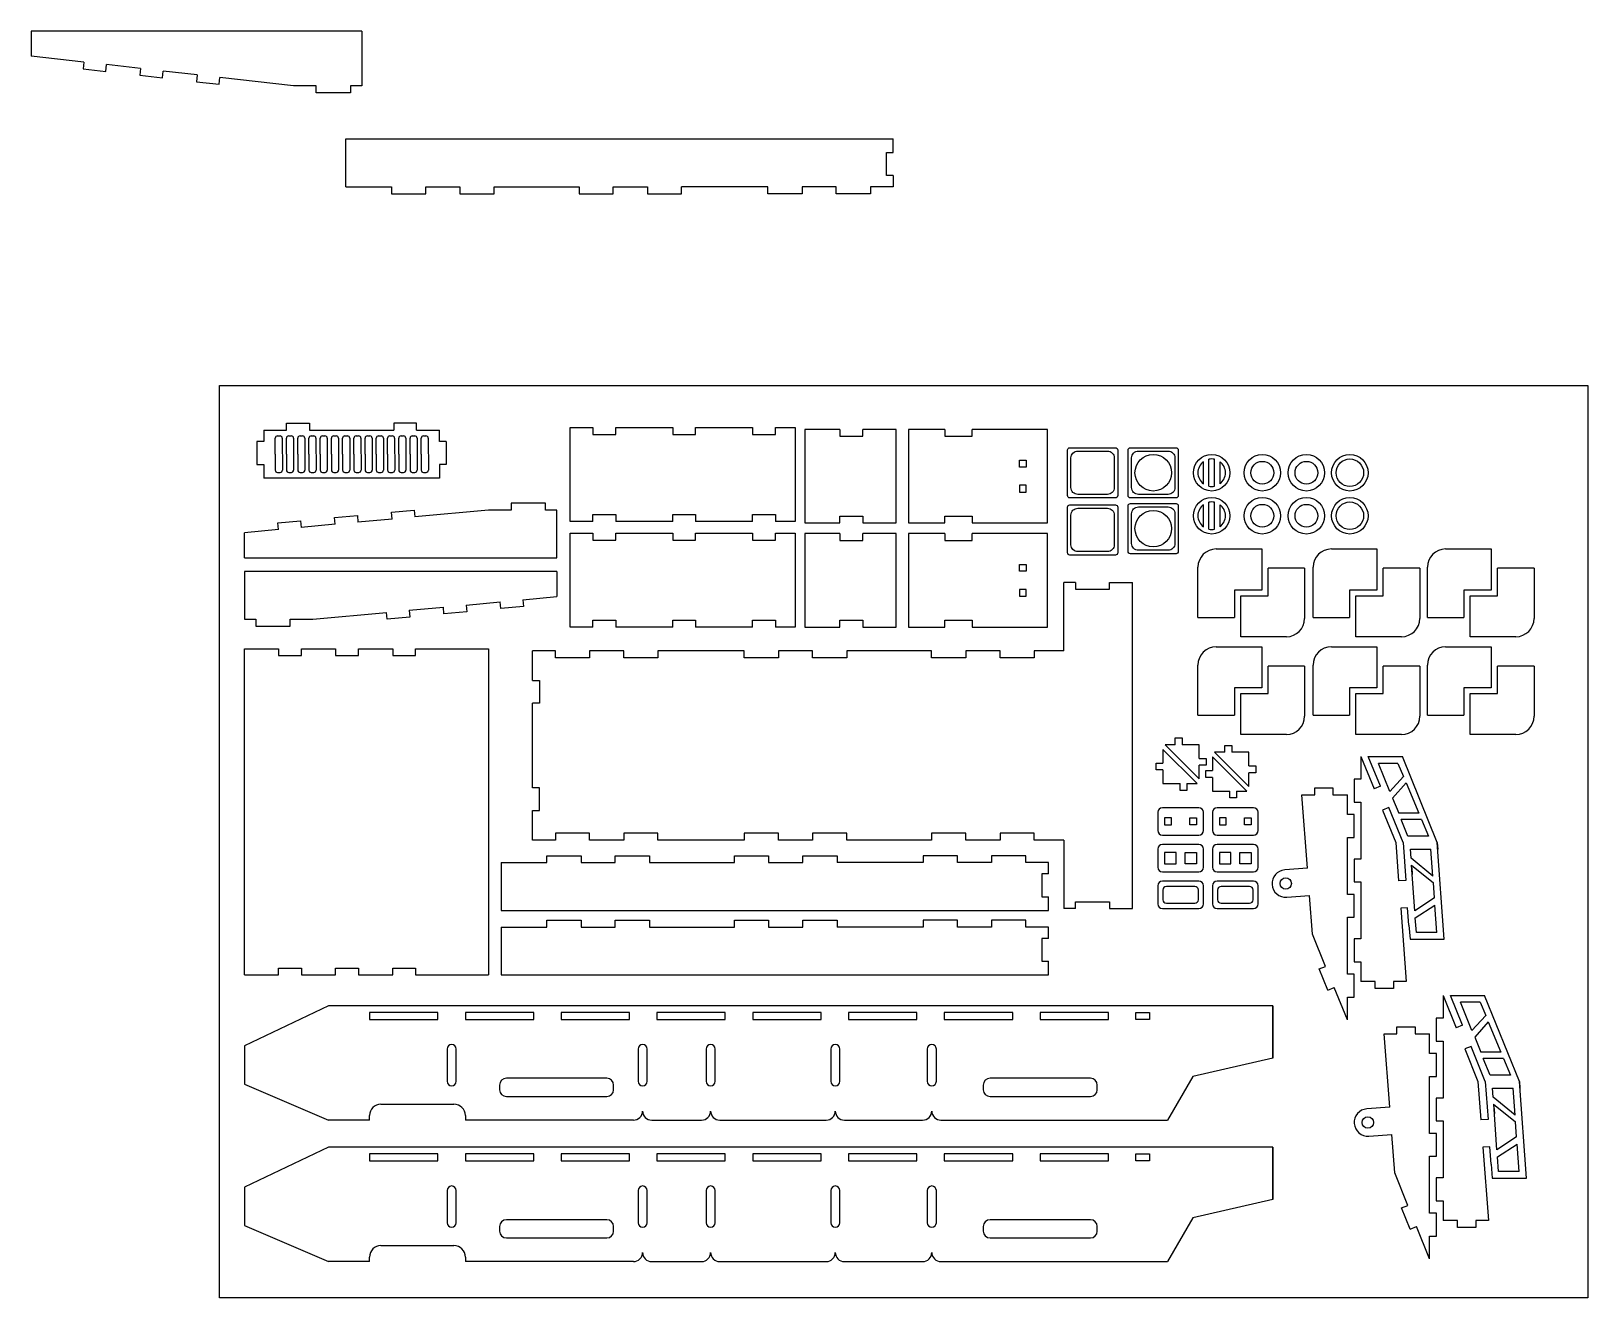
# Model space of a CAD drawing. Header units: millimetres. Extents: x 1035 to 4493, y 392 to 1491.
# Drawn here: x 2396 to 3079, y 936 to 1491 of the extents above; entities that cross this region are included whole.
import ezdxf

# ---------------------------------------------------------------- set-up
doc = ezdxf.new("R2010")
doc.units = ezdxf.units.MM

# ---------------------------------------------------------------- blocks, each defined once
blk = doc.blocks.new('*U6')
for p, q in [((-8, -0.57), (-8, 0.52)), ((-7, 1.52), (7, 1.57)), ((8, -0.57), (8, 0.57)), ((0, -1.57), (-7, -1.57)), ((0, -1.57), (7, -1.57))]:
    blk.add_line(p, q)
for centre, start, end in [((-7, 0.52), 90.21548, 180), ((7, 0.57), 0, 90.21548), ((-7, -0.57), 180, 270), ((7, -0.57), 270, 0)]:
    blk.add_arc(centre, 1, start, end)
blk = doc.blocks.new('*U7')
at = {"color": 0, "linetype": 'ByBlock', "lineweight": -2}
for p in [(0, 64), (0, 59.08), (0, 54.15), (0, 49.23), (0, 44.31), (0, 39.38), (0, 34.46), (0, 29.54), (0, 24.62), (0, 19.69), (0, 14.77), (0, 9.85), (0, 4.92), (0, 0)]:
    blk.add_blockref('*U6', p, dxfattribs=at)

msp = doc.modelspace()

# ---------------------------------------------------------------- linework, layer by layer
at = {"color": 2}
for p, q in [((2541.08, 1490.91), (2396.08, 1490.91)), ((2396.08, 1490.91), (2396.08, 1479.98)), ((2541.08, 1490.91), (2541.08, 1466.91)), ((2419.21, 1477.37), (2396.08, 1479.98)), ((2419.21, 1477.37), (2418.87, 1474.39)), ((2418.87, 1474.39), (2428.8, 1473.26)), ((2428.8, 1473.26), (2429.14, 1476.24)), ((2444.05, 1474.54), (2429.14, 1476.24)), ((2444.05, 1474.54), (2443.71, 1471.56)), ((2443.71, 1471.56), (2453.64, 1470.43)), ((2453.64, 1470.43), (2453.98, 1473.41)), ((2468.89, 1471.72), (2453.98, 1473.41)), ((2468.89, 1471.72), (2468.55, 1468.73)), ((2468.55, 1468.73), (2478.48, 1467.6)), ((2478.48, 1467.6), (2478.82, 1470.58)), ((2511.08, 1466.91), (2478.82, 1470.58)), ((2521.08, 1466.91), (2511.08, 1466.91)), ((2521.08, 1463.91), (2521.08, 1466.91)), ((2536.08, 1463.91), (2521.08, 1463.91)), ((2541.08, 1466.91), (2536.08, 1466.91)), ((2536.08, 1466.91), (2536.08, 1463.91)), ((2534.08, 1422.63), (2534.08, 1443.63)), ((2534.08, 1443.63), (2774.08, 1443.63)), ((2774.08, 1437.63), (2774.08, 1443.63)), ((2771.08, 1427.63), (2771.08, 1437.63)), ((2771.08, 1437.63), (2774.08, 1437.63)), ((2774.08, 1427.63), (2771.08, 1427.63)), ((2774.08, 1427.63), (2774.08, 1422.63)), ((2534.08, 1422.63), (2554.08, 1422.63)), ((2554.08, 1422.63), (2554.08, 1419.63)), ((2569.08, 1419.63), (2569.08, 1422.63)), ((2569.08, 1422.63), (2584.08, 1422.63)), ((2584.08, 1422.63), (2584.08, 1419.63)), ((2599.08, 1422.63), (2636.3, 1422.63)), ((2599.08, 1419.63), (2599.08, 1422.63)), ((2636.3, 1422.63), (2636.3, 1419.63)), ((2651.3, 1419.63), (2651.3, 1422.63)), ((2651.3, 1422.63), (2666.3, 1422.63)), ((2666.3, 1422.63), (2666.3, 1419.63)), ((2681.3, 1419.63), (2681.3, 1422.63)), ((2719.08, 1422.63), (2681.3, 1422.63)), ((2719.08, 1419.63), (2719.08, 1422.63)), ((2749.08, 1422.63), (2734.08, 1422.63)), ((2734.08, 1422.63), (2734.08, 1419.63)), ((2749.08, 1419.63), (2749.08, 1422.63)), ((2774.08, 1422.63), (2764.08, 1422.63)), ((2764.08, 1422.63), (2764.08, 1419.63)), ((2554.08, 1419.63), (2569.08, 1419.63)), ((2584.08, 1419.63), (2599.08, 1419.63)), ((2636.3, 1419.63), (2651.3, 1419.63)), ((2666.3, 1419.63), (2681.3, 1419.63)), ((2734.08, 1419.63), (2719.08, 1419.63)), ((2764.08, 1419.63), (2749.08, 1419.63))]:
    msp.add_line(p, q, dxfattribs=at)
for p, q in [((2508.11, 1315.96), (2508.11, 1318.96)), ((2508.11, 1318.96), (2518.11, 1318.96)), ((2518.11, 1318.96), (2518.11, 1315.96)), ((2565.11, 1318.96), (2555.11, 1318.96)), ((2555.11, 1318.96), (2555.11, 1315.96)), ((2565.11, 1315.96), (2565.11, 1318.96)), ((2498.11, 1310.96), (2495.11, 1310.96)), ((2495.11, 1310.96), (2495.11, 1300.96)), ((2498.11, 1315.96), (2508.11, 1315.96)), ((2498.11, 1315.96), (2498.11, 1310.96)), ((2518.11, 1315.96), (2555.11, 1315.96)), ((2565.11, 1315.96), (2575.11, 1315.96)), ((2575.11, 1310.96), (2575.11, 1315.96)), ((2578.11, 1310.96), (2575.11, 1310.96)), ((2578.11, 1310.96), (2578.11, 1300.96)), ((2642.39, 1317.09), (2642.39, 1314.09)), ((2642.39, 1314.09), (2652.39, 1314.09)), ((2652.39, 1314.09), (2652.39, 1317.09)), ((2677.39, 1317.09), (2677.39, 1314.09)), ((2677.39, 1314.09), (2687.39, 1314.09)), ((2687.39, 1314.09), (2687.39, 1317.09)), ((2712.39, 1317.09), (2712.39, 1314.09)), ((2712.39, 1314.09), (2722.39, 1314.09)), ((2722.39, 1314.09), (2722.39, 1317.09)), ((2735.36, 1316.3), (2735.36, 1275.3)), ((2750.68, 1316.3), (2735.36, 1316.3)), ((2750.68, 1316.3), (2750.68, 1313.3)), ((2750.68, 1313.3), (2760.68, 1313.3)), ((2775.36, 1316.3), (2760.68, 1316.3)), ((2760.68, 1313.3), (2760.68, 1316.3)), ((2775.36, 1275.3), (2775.36, 1316.3)), ((2780.71, 1316.3), (2780.71, 1275.3)), ((2796.71, 1316.3), (2780.71, 1316.3)), ((2796.71, 1316.3), (2796.71, 1313.3)), ((2796.71, 1313.3), (2808.71, 1313.3)), ((2841.71, 1316.3), (2808.71, 1316.3)), ((2808.71, 1313.3), (2808.71, 1316.3)), ((2841.71, 1275.3), (2841.71, 1316.3)), ((2495.11, 1300.96), (2498.11, 1300.96)), ((2498.11, 1300.96), (2498.11, 1294.96)), ((2578.11, 1300.96), (2575.11, 1300.96)), ((2575.11, 1300.96), (2575.11, 1294.96)), ((2829.38, 1299.8), (2829.38, 1302.8)), ((2829.38, 1302.8), (2832.38, 1302.8)), ((2832.38, 1299.8), (2829.38, 1299.8)), ((2832.38, 1302.8), (2832.38, 1299.8)), ((2575.11, 1294.96), (2498.11, 1294.96)), ((2832.38, 1291.8), (2829.38, 1291.8)), ((2829.38, 1291.8), (2829.38, 1288.8)), ((2832.38, 1288.8), (2832.38, 1291.8)), ((2621.6, 1283.95), (2606.6, 1283.95)), ((2606.6, 1283.95), (2606.6, 1280.95)), ((2621.6, 1280.95), (2621.6, 1283.95)), ((2829.38, 1288.8), (2832.38, 1288.8)), ((2529.15, 1277.66), (2539.11, 1278.59)), ((2529.43, 1274.68), (2529.15, 1277.66)), ((2539.11, 1278.59), (2539.38, 1275.61)), ((2554.32, 1277), (2539.38, 1275.61)), ((2554.04, 1279.99), (2564, 1280.92)), ((2554.32, 1277), (2554.04, 1279.99)), ((2564, 1280.92), (2564.28, 1277.93)), ((2596.6, 1280.95), (2564.28, 1277.93)), ((2606.6, 1280.95), (2596.6, 1280.95)), ((2626.6, 1280.95), (2621.6, 1280.95)), ((2626.6, 1259.95), (2626.6, 1280.95)), ((2642.39, 1275.93), (2642.39, 1278.93)), ((2642.39, 1278.93), (2652.39, 1278.93)), ((2652.39, 1278.93), (2652.39, 1275.93)), ((2677.39, 1275.93), (2677.39, 1278.93)), ((2677.39, 1278.93), (2687.39, 1278.93)), ((2687.39, 1278.93), (2687.39, 1275.93)), ((2712.39, 1275.93), (2712.39, 1278.93)), ((2712.39, 1278.93), (2722.39, 1278.93)), ((2722.39, 1278.93), (2722.39, 1275.93)), ((2750.68, 1275.3), (2750.68, 1278.3)), ((2750.68, 1278.3), (2760.68, 1278.3)), ((2760.68, 1278.3), (2760.68, 1275.3)), ((2796.71, 1275.3), (2796.71, 1278.3)), ((2796.71, 1278.3), (2808.71, 1278.3)), ((2808.71, 1278.3), (2808.71, 1275.3)), ((2504.54, 1272.35), (2489.6, 1270.95)), ((2489.6, 1259.95), (2489.6, 1270.95)), ((2504.26, 1275.34), (2514.21, 1276.27)), ((2504.54, 1272.35), (2504.26, 1275.34)), ((2514.21, 1276.27), (2514.49, 1273.28)), ((2529.43, 1274.68), (2514.49, 1273.28)), ((2642.39, 1270.78), (2642.39, 1267.78)), ((2652.39, 1267.78), (2652.39, 1270.78)), ((2677.39, 1270.78), (2677.39, 1267.78)), ((2687.39, 1267.78), (2687.39, 1270.78)), ((2712.39, 1270.78), (2712.39, 1267.78)), ((2722.39, 1267.78), (2722.39, 1270.78)), ((2735.36, 1275.3), (2750.68, 1275.3)), ((2735.36, 1270.62), (2735.36, 1229.62)), ((2750.68, 1270.62), (2735.36, 1270.62)), ((2750.68, 1270.62), (2750.68, 1267.62)), ((2760.68, 1275.3), (2775.36, 1275.3)), ((2775.36, 1270.62), (2760.68, 1270.62)), ((2760.68, 1267.62), (2760.68, 1270.62)), ((2775.36, 1229.62), (2775.36, 1270.62)), ((2780.71, 1275.3), (2796.71, 1275.3)), ((2780.71, 1270.62), (2780.71, 1229.62)), ((2796.71, 1270.62), (2780.71, 1270.62)), ((2796.71, 1270.62), (2796.71, 1267.62)), ((2808.71, 1275.3), (2841.71, 1275.3)), ((2841.71, 1270.62), (2808.71, 1270.62)), ((2808.71, 1267.62), (2808.71, 1270.62)), ((2841.71, 1229.62), (2841.71, 1270.62)), ((2642.39, 1267.78), (2652.39, 1267.78)), ((2677.39, 1267.78), (2687.39, 1267.78)), ((2712.39, 1267.78), (2722.39, 1267.78)), ((2750.68, 1267.62), (2760.68, 1267.62)), ((2796.71, 1267.62), (2808.71, 1267.62)), ((2915.69, 1263.87), (2935.69, 1263.87)), ((2935.69, 1263.87), (2935.69, 1245.87)), ((2966.18, 1263.87), (2986.18, 1263.87)), ((2986.18, 1263.87), (2986.18, 1245.87)), ((3016.28, 1263.87), (3036.28, 1263.87)), ((3036.28, 1263.87), (3036.28, 1245.87)), ((2489.6, 1259.95), (2626.6, 1259.95)), ((2829.38, 1254.12), (2829.38, 1257.12)), ((2829.38, 1257.12), (2832.38, 1257.12)), ((2832.38, 1257.12), (2832.38, 1254.12)), ((2489.6, 1254.03), (2489.6, 1233.03)), ((2626.6, 1254.03), (2489.6, 1254.03)), ((2626.6, 1254.03), (2626.6, 1243.03)), ((2832.38, 1254.12), (2829.38, 1254.12)), ((2848.93, 1219.21), (2848.93, 1249.21)), ((2853.93, 1249.21), (2848.93, 1249.21)), ((2853.93, 1249.21), (2853.93, 1246.21)), ((2868.93, 1249.21), (2878.93, 1249.21)), ((2868.93, 1246.21), (2868.93, 1249.21)), ((2878.93, 1106.21), (2878.93, 1249.21)), ((2907.69, 1233.87), (2907.69, 1255.87)), ((2954.46, 1255.4), (2938.46, 1255.4)), ((2938.46, 1243.4), (2938.46, 1255.4)), ((2954.46, 1255.4), (2954.46, 1233.4)), ((2958.18, 1233.87), (2958.18, 1255.87)), ((3004.95, 1255.4), (2988.95, 1255.4)), ((2988.95, 1243.4), (2988.95, 1255.4)), ((3004.95, 1255.4), (3004.95, 1233.4)), ((3008.28, 1233.87), (3008.28, 1255.87)), ((3055.05, 1255.4), (3039.05, 1255.4)), ((3039.05, 1243.4), (3039.05, 1255.4)), ((3055.05, 1255.4), (3055.05, 1233.4)), ((2611.67, 1241.63), (2626.6, 1243.03)), ((2832.38, 1246.12), (2829.38, 1246.12)), ((2829.38, 1246.12), (2829.38, 1243.12)), ((2829.38, 1243.12), (2832.38, 1243.12)), ((2832.38, 1243.12), (2832.38, 1246.12)), ((2853.93, 1246.21), (2868.93, 1246.21)), ((2935.69, 1245.87), (2923.69, 1245.87)), ((2923.69, 1245.87), (2923.69, 1233.87)), ((2926.46, 1225.4), (2926.46, 1243.4)), ((2926.46, 1243.4), (2938.46, 1243.4)), ((2986.18, 1245.87), (2974.18, 1245.87)), ((2974.18, 1245.87), (2974.18, 1233.87)), ((2976.95, 1225.4), (2976.95, 1243.4)), ((2976.95, 1243.4), (2988.95, 1243.4)), ((3036.28, 1245.87), (3024.28, 1245.87)), ((3024.28, 1245.87), (3024.28, 1233.87)), ((3027.05, 1225.4), (3027.05, 1243.4)), ((3027.05, 1243.4), (3039.05, 1243.4)), ((2519.6, 1233.03), (2551.93, 1236.05)), ((2552.21, 1233.06), (2551.93, 1236.05)), ((2561.88, 1236.98), (2576.82, 1238.37)), ((2561.88, 1236.98), (2562.16, 1233.99)), ((2577.1, 1235.39), (2576.82, 1238.37)), ((2587.05, 1236.32), (2577.1, 1235.39)), ((2586.77, 1239.3), (2601.71, 1240.7)), ((2586.77, 1239.3), (2587.05, 1236.32)), ((2601.99, 1237.71), (2601.71, 1240.7)), ((2611.95, 1238.64), (2601.99, 1237.71)), ((2611.67, 1241.63), (2611.95, 1238.64)), ((2489.6, 1233.03), (2494.6, 1233.03)), ((2494.6, 1233.03), (2494.6, 1230.03)), ((2494.6, 1230.03), (2509.6, 1230.03)), ((2509.6, 1230.03), (2509.6, 1233.03)), ((2509.6, 1233.03), (2519.6, 1233.03)), ((2562.16, 1233.99), (2552.21, 1233.06)), ((2642.39, 1229.62), (2642.39, 1232.62)), ((2642.39, 1232.62), (2652.39, 1232.62)), ((2652.39, 1232.62), (2652.39, 1229.62)), ((2677.39, 1229.62), (2677.39, 1232.62)), ((2677.39, 1232.62), (2687.39, 1232.62)), ((2687.39, 1232.62), (2687.39, 1229.62)), ((2712.39, 1229.62), (2712.39, 1232.62)), ((2712.39, 1232.62), (2722.39, 1232.62)), ((2722.39, 1232.62), (2722.39, 1229.62)), ((2735.36, 1229.62), (2750.68, 1229.62)), ((2750.68, 1229.62), (2750.68, 1232.62)), ((2750.68, 1232.62), (2760.68, 1232.62)), ((2760.68, 1232.62), (2760.68, 1229.62)), ((2760.68, 1229.62), (2775.36, 1229.62)), ((2780.71, 1229.62), (2796.71, 1229.62)), ((2796.71, 1229.62), (2796.71, 1232.62)), ((2796.71, 1232.62), (2808.71, 1232.62)), ((2808.71, 1232.62), (2808.71, 1229.62)), ((2808.71, 1229.62), (2841.71, 1229.62)), ((2907.69, 1233.87), (2923.69, 1233.87)), ((2958.18, 1233.87), (2974.18, 1233.87)), ((3008.28, 1233.87), (3024.28, 1233.87)), ((2946.46, 1225.4), (2926.46, 1225.4)), ((2996.95, 1225.4), (2976.95, 1225.4)), ((3047.05, 1225.4), (3027.05, 1225.4)), ((2489.6, 1077.13), (2489.6, 1220.13)), ((2489.6, 1220.13), (2504.6, 1220.13)), ((2504.6, 1220.13), (2504.6, 1217.13)), ((2504.6, 1217.13), (2514.6, 1217.13)), ((2514.6, 1217.13), (2514.6, 1220.13)), ((2514.6, 1220.13), (2529.6, 1220.13)), ((2529.6, 1220.13), (2529.6, 1217.13)), ((2529.6, 1217.13), (2539.6, 1217.13)), ((2539.6, 1217.13), (2539.6, 1220.13)), ((2539.6, 1220.13), (2554.6, 1220.13)), ((2554.6, 1220.13), (2554.6, 1217.13)), ((2554.6, 1217.13), (2564.6, 1217.13)), ((2564.6, 1217.13), (2564.6, 1220.13)), ((2564.6, 1220.13), (2596.6, 1220.13)), ((2596.6, 1220.13), (2596.6, 1077.13)), ((2625.93, 1219.21), (2615.93, 1219.21)), ((2615.93, 1206.21), (2615.93, 1219.21)), ((2625.93, 1216.21), (2625.93, 1219.21)), ((2640.93, 1216.21), (2625.93, 1216.21)), ((2640.93, 1219.21), (2640.93, 1216.21)), ((2655.93, 1219.21), (2640.93, 1219.21)), ((2655.93, 1216.21), (2655.93, 1219.21)), ((2670.93, 1216.21), (2655.93, 1216.21)), ((2708.71, 1219.21), (2670.93, 1219.21)), ((2670.93, 1219.21), (2670.93, 1216.21)), ((2708.71, 1216.21), (2708.71, 1219.21)), ((2723.71, 1216.21), (2708.71, 1216.21)), ((2723.71, 1219.21), (2723.71, 1216.21)), ((2738.71, 1219.21), (2723.71, 1219.21)), ((2738.71, 1216.21), (2738.71, 1219.21)), ((2753.71, 1216.21), (2738.71, 1216.21)), ((2790.93, 1219.21), (2753.71, 1219.21)), ((2753.71, 1219.21), (2753.71, 1216.21)), ((2790.93, 1216.21), (2790.93, 1219.21)), ((2805.93, 1216.21), (2790.93, 1216.21)), ((2805.93, 1219.21), (2805.93, 1216.21)), ((2820.93, 1219.21), (2805.93, 1219.21)), ((2820.93, 1216.21), (2820.93, 1219.21)), ((2835.93, 1216.21), (2820.93, 1216.21)), ((2848.93, 1219.21), (2835.93, 1219.21)), ((2835.93, 1219.21), (2835.93, 1216.21)), ((2915.69, 1220.99), (2935.69, 1220.99)), ((2935.69, 1220.99), (2935.69, 1202.99)), ((2966.18, 1220.99), (2986.18, 1220.99)), ((2986.18, 1220.99), (2986.18, 1202.99)), ((3016.28, 1220.99), (3036.28, 1220.99)), ((3036.28, 1220.99), (3036.28, 1202.99)), ((2907.69, 1190.99), (2907.69, 1212.99)), ((2954.46, 1212.52), (2938.46, 1212.52)), ((2938.46, 1200.52), (2938.46, 1212.52)), ((2954.46, 1212.52), (2954.46, 1190.52)), ((2958.18, 1190.99), (2958.18, 1212.99)), ((3004.95, 1212.52), (2988.95, 1212.52)), ((2988.95, 1200.52), (2988.95, 1212.52)), ((3004.95, 1212.52), (3004.95, 1190.52)), ((3008.28, 1190.99), (3008.28, 1212.99)), ((3055.05, 1212.52), (3039.05, 1212.52)), ((3039.05, 1200.52), (3039.05, 1212.52)), ((3055.05, 1212.52), (3055.05, 1190.52)), ((2615.93, 1206.21), (2618.93, 1206.21)), ((2618.93, 1206.21), (2618.93, 1196.21)), ((2935.69, 1202.99), (2923.69, 1202.99)), ((2923.69, 1202.99), (2923.69, 1190.99)), ((2986.18, 1202.99), (2974.18, 1202.99)), ((2974.18, 1202.99), (2974.18, 1190.99)), ((3036.28, 1202.99), (3024.28, 1202.99)), ((3024.28, 1202.99), (3024.28, 1190.99)), ((2618.93, 1196.21), (2615.93, 1196.21)), ((2615.93, 1159.21), (2615.93, 1196.21)), ((2926.46, 1182.52), (2926.46, 1200.52)), ((2926.46, 1200.52), (2938.46, 1200.52)), ((2976.95, 1182.52), (2976.95, 1200.52)), ((2976.95, 1200.52), (2988.95, 1200.52)), ((3027.05, 1182.52), (3027.05, 1200.52)), ((3027.05, 1200.52), (3039.05, 1200.52)), ((2907.69, 1190.99), (2923.69, 1190.99)), ((2958.18, 1190.99), (2974.18, 1190.99)), ((3008.28, 1190.99), (3024.28, 1190.99)), ((2897.74, 1178.03), (2897.74, 1181.03)), ((2897.74, 1181.03), (2900.74, 1181.03)), ((2900.74, 1181.03), (2900.74, 1178.03)), ((2946.46, 1182.52), (2926.46, 1182.52)), ((2996.95, 1182.52), (2976.95, 1182.52)), ((3047.05, 1182.52), (3027.05, 1182.52)), ((2892.34, 1175.99), (2892.34, 1169.99)), ((2907.34, 1160.99), (2892.34, 1175.99)), ((2893.24, 1178.03), (2908.24, 1163.03)), ((2897.74, 1178.03), (2893.24, 1178.03)), ((2908.24, 1178.03), (2900.74, 1178.03)), ((2908.24, 1172.03), (2908.24, 1178.03)), ((2919.5, 1174.75), (2915, 1174.75)), ((2915, 1174.75), (2930, 1159.75)), ((2919.5, 1174.75), (2919.5, 1177.75)), ((2919.5, 1177.75), (2922.5, 1177.75)), ((2922.5, 1177.75), (2922.5, 1174.75)), ((2930, 1174.75), (2922.5, 1174.75)), ((2930, 1168.75), (2930, 1174.75)), ((2889.34, 1166.99), (2889.34, 1169.99)), ((2889.34, 1169.99), (2892.34, 1169.99)), ((2908.24, 1172.03), (2911.24, 1172.03)), ((2908.24, 1163.03), (2908.24, 1169.03)), ((2911.24, 1169.03), (2908.24, 1169.03)), ((2911.24, 1172.03), (2911.24, 1169.03)), ((2914.1, 1172.72), (2914.1, 1166.72)), ((2929.1, 1157.72), (2914.1, 1172.72)), ((2930, 1168.75), (2933, 1168.75)), ((2933, 1168.75), (2933, 1165.75)), ((2979.13, 1172.89), (2979.13, 1162.89)), ((2979.13, 1172.89), (2984.89, 1158.69)), ((2987.67, 1159.82), (2982.37, 1172.89)), ((2982.37, 1172.89), (2997.37, 1172.89)), ((2995.39, 1169.89), (2986.82, 1169.89)), ((2991.81, 1157.58), (2986.82, 1169.89)), ((2995.39, 1169.89), (2997.81, 1164.09)), ((3012.64, 1135.23), (2997.37, 1172.89)), ((2892.34, 1166.99), (2889.34, 1166.99)), ((2892.34, 1166.99), (2892.34, 1160.99)), ((2892.34, 1160.99), (2899.84, 1160.99)), ((2899.84, 1157.99), (2899.84, 1160.99)), ((2902.84, 1160.99), (2907.34, 1160.99)), ((2902.84, 1160.99), (2902.84, 1157.99)), ((2911.1, 1163.72), (2911.1, 1166.72)), ((2911.1, 1166.72), (2914.1, 1166.72)), ((2914.1, 1163.72), (2911.1, 1163.72)), ((2914.1, 1163.72), (2914.1, 1157.72)), ((2930, 1159.75), (2930, 1165.75)), ((2933, 1165.75), (2930, 1165.75)), ((2979.13, 1162.89), (2976.13, 1162.89)), ((2976.13, 1162.89), (2976.13, 1152.89)), ((2997.81, 1164.09), (2991.81, 1157.58)), ((2998.97, 1161.32), (2993.01, 1154.63)), ((2998.97, 1161.32), (3004.5, 1148.09)), ((2618.93, 1159.21), (2615.93, 1159.21)), ((2618.93, 1149.21), (2618.93, 1159.21)), ((2902.84, 1157.99), (2899.84, 1157.99)), ((2914.1, 1157.72), (2921.6, 1157.72)), ((2921.6, 1154.72), (2921.6, 1157.72)), ((2924.6, 1154.72), (2921.6, 1154.72)), ((2924.6, 1157.72), (2929.1, 1157.72)), ((2924.6, 1157.72), (2924.6, 1154.72)), ((2955.73, 1123.93), (2953.3, 1156.1)), ((2953.3, 1156.1), (2958.87, 1156.1)), ((2958.87, 1156.1), (2958.87, 1159.1)), ((2958.87, 1159.1), (2966.87, 1159.1)), ((2966.87, 1159.1), (2966.87, 1156.1)), ((2966.87, 1156.1), (2973.19, 1156.1)), ((2973.19, 1147.4), (2973.19, 1156.1)), ((2987.67, 1159.82), (2984.89, 1158.69)), ((2993.01, 1154.63), (2995.71, 1148.09)), ((2615.93, 1136.21), (2615.93, 1149.21)), ((2615.93, 1149.21), (2618.93, 1149.21)), ((2890.07, 1148.43), (2890.07, 1140.43)), ((2908.07, 1150.43), (2892.07, 1150.43)), ((2910.07, 1140.43), (2910.07, 1148.43)), ((2914.05, 1148.43), (2914.05, 1140.43)), ((2932.05, 1150.43), (2916.05, 1150.43)), ((2934.05, 1140.43), (2934.05, 1148.43)), ((2976.19, 1147.4), (2973.19, 1147.4)), ((2976.13, 1152.89), (2979.13, 1152.89)), ((2976.19, 1137.4), (2976.19, 1147.4)), ((2979.13, 1152.89), (2979.13, 1127.89)), ((2991.42, 1150.55), (2988.64, 1149.43)), ((2988.64, 1149.43), (2994.4, 1135.23)), ((2997.64, 1135.23), (2991.42, 1150.55)), ((3004.5, 1148.09), (2995.71, 1148.09)), ((2896.09, 1145.93), (2893.09, 1145.93)), ((2893.09, 1145.93), (2893.09, 1142.93)), ((2893.09, 1142.93), (2896.09, 1142.93)), ((2896.09, 1142.93), (2896.09, 1145.93)), ((2904.09, 1142.93), (2904.09, 1145.93)), ((2904.09, 1145.93), (2907.09, 1145.93)), ((2907.09, 1142.93), (2904.09, 1142.93)), ((2907.09, 1145.93), (2907.09, 1142.93)), ((2920.07, 1145.93), (2917.07, 1145.93)), ((2917.07, 1145.93), (2917.07, 1142.93)), ((2917.07, 1142.93), (2920.07, 1142.93)), ((2920.07, 1142.93), (2920.07, 1145.93)), ((2928.07, 1142.93), (2928.07, 1145.93)), ((2928.07, 1145.93), (2931.07, 1145.93)), ((2931.07, 1142.93), (2928.07, 1142.93)), ((2931.07, 1145.93), (2931.07, 1142.93)), ((2999.75, 1138.01), (2996.78, 1145.32)), ((3005.65, 1145.32), (2996.78, 1145.32)), ((3005.65, 1145.32), (3008.71, 1138.01)), ((2625.93, 1136.21), (2615.93, 1136.21)), ((2640.93, 1139.21), (2625.93, 1139.21)), ((2625.93, 1139.21), (2625.93, 1136.21)), ((2640.93, 1136.21), (2640.93, 1139.21)), ((2655.93, 1136.21), (2640.93, 1136.21)), ((2670.93, 1139.21), (2655.93, 1139.21)), ((2655.93, 1139.21), (2655.93, 1136.21)), ((2670.93, 1136.21), (2670.93, 1139.21)), ((2708.71, 1136.21), (2670.93, 1136.21)), ((2723.71, 1139.21), (2708.71, 1139.21)), ((2708.71, 1139.21), (2708.71, 1136.21)), ((2723.71, 1136.21), (2723.71, 1139.21)), ((2738.71, 1136.21), (2723.71, 1136.21)), ((2753.71, 1139.21), (2738.71, 1139.21)), ((2738.71, 1139.21), (2738.71, 1136.21)), ((2753.71, 1136.21), (2753.71, 1139.21)), ((2790.93, 1136.21), (2753.71, 1136.21)), ((2805.93, 1139.21), (2790.93, 1139.21)), ((2790.93, 1139.21), (2790.93, 1136.21)), ((2805.93, 1136.21), (2805.93, 1139.21)), ((2820.93, 1136.21), (2805.93, 1136.21)), ((2835.93, 1139.21), (2820.93, 1139.21)), ((2820.93, 1139.21), (2820.93, 1136.21)), ((2835.93, 1136.21), (2835.93, 1139.21)), ((2848.93, 1136.21), (2835.93, 1136.21)), ((2848.93, 1136.21), (2848.93, 1106.21)), ((2892.07, 1138.43), (2908.07, 1138.43)), ((2908.07, 1134.32), (2892.07, 1134.32)), ((2916.05, 1138.43), (2932.05, 1138.43)), ((2932.05, 1134.32), (2916.05, 1134.32)), ((2973.19, 1137.4), (2976.19, 1137.4)), ((2973.19, 1112.4), (2973.19, 1137.4)), ((2994.4, 1135.23), (2995.68, 1118.32)), ((2997.64, 1135.23), (2998.9, 1118.56)), ((3008.71, 1138.01), (2999.75, 1138.01)), ((3015.67, 1092.75), (3012.64, 1135.23)), ((3012.64, 1135.23), (3012.85, 1132.24)), ((2602.22, 1126.38), (2602.22, 1105.38)), ((2602.22, 1126.38), (2622.22, 1126.38)), ((2622.22, 1126.38), (2622.22, 1129.38)), ((2622.22, 1129.38), (2637.22, 1129.38)), ((2637.22, 1129.38), (2637.22, 1126.38)), ((2637.22, 1126.38), (2652.22, 1126.38)), ((2652.22, 1126.38), (2652.22, 1129.38)), ((2652.22, 1129.38), (2667.22, 1129.38)), ((2667.22, 1129.38), (2667.22, 1126.38)), ((2667.22, 1126.38), (2704.44, 1126.38)), ((2704.44, 1126.38), (2704.44, 1129.38)), ((2704.44, 1129.38), (2719.44, 1129.38)), ((2719.44, 1129.38), (2719.44, 1126.38)), ((2719.44, 1126.38), (2734.44, 1126.38)), ((2734.44, 1126.38), (2734.44, 1129.38)), ((2734.44, 1129.38), (2749.44, 1129.38)), ((2749.44, 1129.38), (2749.44, 1126.38)), ((2787.22, 1126.38), (2749.44, 1126.38)), ((2802.22, 1129.38), (2787.22, 1129.38)), ((2787.22, 1129.38), (2787.22, 1126.38)), ((2802.22, 1126.38), (2802.22, 1129.38)), ((2817.22, 1126.38), (2802.22, 1126.38)), ((2832.22, 1129.38), (2817.22, 1129.38)), ((2817.22, 1129.38), (2817.22, 1126.38)), ((2832.22, 1126.38), (2832.22, 1129.38)), ((2842.22, 1126.38), (2832.22, 1126.38)), ((2842.22, 1121.38), (2842.22, 1126.38)), ((2890.07, 1132.32), (2890.07, 1124.32)), ((2898.09, 1130.82), (2893.09, 1130.82)), ((2893.09, 1130.82), (2893.09, 1125.82)), ((2898.09, 1125.82), (2898.09, 1130.82)), ((2902.09, 1125.82), (2902.09, 1130.82)), ((2902.09, 1130.82), (2907.09, 1130.82)), ((2907.09, 1130.82), (2907.09, 1125.82)), ((2910.07, 1124.32), (2910.07, 1132.32)), ((2914.05, 1132.32), (2914.05, 1124.32)), ((2922.07, 1130.82), (2917.07, 1130.82)), ((2917.07, 1130.82), (2917.07, 1125.82)), ((2922.07, 1125.82), (2922.07, 1130.82)), ((2926.07, 1125.82), (2926.07, 1130.82)), ((2926.07, 1130.82), (2931.07, 1130.82)), ((2931.07, 1130.82), (2931.07, 1125.82)), ((2934.05, 1124.32), (2934.05, 1132.32)), ((2979.13, 1127.89), (2976.13, 1127.89)), ((2976.13, 1127.89), (2976.13, 1117.89)), ((3000.84, 1132.24), (3009.85, 1132.24)), ((3001.12, 1128.33), (3000.84, 1132.24)), ((3010.7, 1120.38), (3001.12, 1128.33)), ((3010.7, 1120.38), (3009.85, 1132.24)), ((2842.22, 1121.38), (2839.22, 1121.38)), ((2839.22, 1121.38), (2839.22, 1111.38)), ((2892.07, 1122.32), (2908.07, 1122.32)), ((2893.09, 1125.82), (2898.09, 1125.82)), ((2907.09, 1125.82), (2902.09, 1125.82)), ((2916.05, 1122.32), (2932.05, 1122.32)), ((2917.07, 1125.82), (2922.07, 1125.82)), ((2931.07, 1125.82), (2926.07, 1125.82)), ((2955.73, 1123.93), (2945.72, 1123.18)), ((3001.3, 1125.22), (3010.9, 1117.54)), ((3002.78, 1105.17), (3001.35, 1125.18)), ((3001.42, 1124.18), (3001.63, 1121.19)), ((2890.07, 1116.23), (2890.07, 1108.23)), ((2908.07, 1118.23), (2892.07, 1118.23)), ((2892.28, 1114.35), (2892.28, 1110.11)), ((2906.3, 1115.91), (2893.84, 1115.91)), ((2907.86, 1110.11), (2907.86, 1114.35)), ((2910.07, 1108.23), (2910.07, 1116.23)), ((2914.05, 1116.23), (2914.05, 1108.23)), ((2932.05, 1118.23), (2916.05, 1118.23)), ((2916.26, 1114.35), (2916.26, 1110.11)), ((2930.29, 1115.91), (2917.82, 1115.91)), ((2931.85, 1110.11), (2931.85, 1114.35)), ((2934.05, 1108.23), (2934.05, 1116.23)), ((2976.13, 1117.89), (2979.13, 1117.89)), ((2979.13, 1117.89), (2979.13, 1092.89)), ((2998.9, 1118.56), (2995.68, 1118.32)), ((3011.38, 1110.87), (3010.9, 1117.54)), ((2839.22, 1111.38), (2842.22, 1111.38)), ((2842.22, 1105.38), (2842.22, 1111.38)), ((2853.93, 1106.21), (2848.93, 1106.21)), ((2853.93, 1106.21), (2853.93, 1109.21)), ((2853.93, 1109.21), (2868.93, 1109.21)), ((2868.93, 1109.21), (2868.93, 1106.21)), ((2868.93, 1106.21), (2878.93, 1106.21)), ((2892.07, 1106.23), (2908.07, 1106.23)), ((2893.84, 1108.56), (2906.3, 1108.56)), ((2916.05, 1106.23), (2932.05, 1106.23)), ((2917.82, 1108.56), (2930.29, 1108.56)), ((2946.62, 1111.21), (2956.64, 1111.97)), ((2957.92, 1095.06), (2956.64, 1111.97)), ((2976.19, 1112.4), (2973.19, 1112.4)), ((2976.19, 1102.4), (2976.19, 1112.4)), ((2999.62, 1106.58), (2996.59, 1106.35)), ((2996.59, 1106.35), (2999.02, 1074.19)), ((3000.2, 1098.96), (2999.62, 1106.58)), ((3011.38, 1110.87), (3002.78, 1105.17)), ((3002.99, 1102.18), (3011.6, 1107.76)), ((3012.46, 1095.74), (3011.6, 1107.76)), ((2602.22, 1105.38), (2842.22, 1105.38)), ((2622.22, 1098.13), (2622.22, 1101.13)), ((2622.22, 1101.13), (2637.22, 1101.13)), ((2637.22, 1101.13), (2637.22, 1098.13)), ((2652.22, 1098.13), (2652.22, 1101.13)), ((2652.22, 1101.13), (2667.22, 1101.13)), ((2667.22, 1101.13), (2667.22, 1098.13)), ((2704.44, 1098.13), (2704.44, 1101.13)), ((2704.44, 1101.13), (2719.44, 1101.13)), ((2719.44, 1101.13), (2719.44, 1098.13)), ((2734.44, 1098.13), (2734.44, 1101.13)), ((2734.44, 1101.13), (2749.44, 1101.13)), ((2749.44, 1101.13), (2749.44, 1098.13)), ((2802.22, 1101.13), (2787.22, 1101.13)), ((2787.22, 1101.13), (2787.22, 1098.13)), ((2802.22, 1098.13), (2802.22, 1101.13)), ((2832.22, 1101.13), (2817.22, 1101.13)), ((2817.22, 1101.13), (2817.22, 1098.13)), ((2832.22, 1098.13), (2832.22, 1101.13)), ((2973.19, 1102.4), (2976.19, 1102.4)), ((2973.19, 1077.4), (2973.19, 1102.4)), ((3000.2, 1098.96), (3000.67, 1092.75)), ((3003.46, 1095.74), (3002.99, 1102.18)), ((2602.22, 1098.13), (2602.22, 1077.13)), ((2602.22, 1098.13), (2622.22, 1098.13)), ((2637.22, 1098.13), (2652.22, 1098.13)), ((2667.22, 1098.13), (2704.44, 1098.13)), ((2719.44, 1098.13), (2734.44, 1098.13)), ((2787.22, 1098.13), (2749.44, 1098.13)), ((2817.22, 1098.13), (2802.22, 1098.13)), ((2842.22, 1098.13), (2832.22, 1098.13)), ((2842.22, 1093.13), (2839.22, 1093.13)), ((2839.22, 1093.13), (2839.22, 1083.13)), ((2842.22, 1093.13), (2842.22, 1098.13)), ((2963.67, 1080.86), (2957.92, 1095.06)), ((2979.13, 1092.89), (2976.13, 1092.89)), ((2976.13, 1092.89), (2976.13, 1082.89)), ((3000.67, 1092.75), (3015.67, 1092.75)), ((3012.46, 1095.74), (3003.46, 1095.74)), ((2504.6, 1077.13), (2504.6, 1080.13)), ((2504.6, 1080.13), (2514.6, 1080.13)), ((2514.6, 1080.13), (2514.6, 1077.13)), ((2529.6, 1077.13), (2529.6, 1080.13)), ((2529.6, 1080.13), (2539.6, 1080.13)), ((2539.6, 1080.13), (2539.6, 1077.13)), ((2554.6, 1077.13), (2554.6, 1080.13)), ((2554.6, 1080.13), (2564.6, 1080.13)), ((2564.6, 1080.13), (2564.6, 1077.13)), ((2839.22, 1083.13), (2842.22, 1083.13)), ((2842.22, 1077.13), (2842.22, 1083.13)), ((2960.89, 1079.74), (2963.67, 1080.86)), ((2964.65, 1070.47), (2960.89, 1079.74)), ((2976.13, 1082.89), (2979.13, 1082.89)), ((2979.13, 1082.89), (2979.13, 1074.19)), ((2489.6, 1077.13), (2504.6, 1077.13)), ((2514.6, 1077.13), (2529.6, 1077.13)), ((2539.6, 1077.13), (2554.6, 1077.13)), ((2564.6, 1077.13), (2596.6, 1077.13)), ((2602.22, 1077.13), (2842.22, 1077.13)), ((2976.19, 1077.4), (2973.19, 1077.4)), ((2976.19, 1067.4), (2976.19, 1077.4)), ((2985.45, 1074.19), (2979.13, 1074.19)), ((2985.45, 1071.19), (2985.45, 1074.19)), ((2999.02, 1074.19), (2993.45, 1074.19)), ((2993.45, 1074.19), (2993.45, 1071.19)), ((2964.65, 1070.47), (2967.43, 1071.6)), ((2973.19, 1057.4), (2967.43, 1071.6)), ((2973.19, 1057.4), (2973.19, 1067.4)), ((2973.19, 1067.4), (2976.19, 1067.4)), ((2993.45, 1071.19), (2985.45, 1071.19)), ((3015.15, 1068.12), (3015.15, 1058.12)), ((3015.15, 1068.12), (3020.91, 1053.92)), ((3023.69, 1055.05), (3018.39, 1068.12)), ((3018.39, 1068.12), (3033.39, 1068.12)), ((3027.83, 1052.81), (3022.84, 1065.12)), ((3031.41, 1065.12), (3022.84, 1065.12)), ((3031.41, 1065.12), (3033.84, 1059.32)), ((3048.66, 1030.46), (3033.39, 1068.12)), ((2526.46, 1063.64), (2489.6, 1046.1)), ((2940.46, 1063.64), (2526.46, 1063.64)), ((2544.46, 1060.64), (2544.46, 1057.64)), ((2574.46, 1060.64), (2544.46, 1060.64)), ((2574.46, 1057.64), (2574.46, 1060.64)), ((2586.46, 1060.64), (2586.46, 1057.64)), ((2616.46, 1060.64), (2586.46, 1060.64)), ((2616.46, 1057.64), (2616.46, 1060.64)), ((2628.46, 1060.64), (2628.46, 1057.64)), ((2658.46, 1060.64), (2628.46, 1060.64)), ((2658.46, 1057.64), (2658.46, 1060.64)), ((2670.46, 1060.64), (2670.46, 1057.64)), ((2700.46, 1060.64), (2670.46, 1060.64)), ((2700.46, 1057.64), (2700.46, 1060.64)), ((2712.46, 1060.64), (2712.46, 1057.64)), ((2742.46, 1060.64), (2712.46, 1060.64)), ((2742.46, 1057.64), (2742.46, 1060.64)), ((2754.46, 1060.64), (2754.46, 1057.64)), ((2784.46, 1060.64), (2754.46, 1060.64)), ((2784.46, 1057.64), (2784.46, 1060.64)), ((2796.46, 1060.64), (2796.46, 1057.64)), ((2826.46, 1060.64), (2796.46, 1060.64)), ((2826.46, 1057.64), (2826.46, 1060.64)), ((2838.46, 1060.64), (2838.46, 1057.64)), ((2868.46, 1060.64), (2838.46, 1060.64)), ((2868.46, 1057.64), (2868.46, 1060.64)), ((2880.46, 1060.64), (2886.46, 1060.64)), ((2880.46, 1057.64), (2880.46, 1060.64)), ((2886.46, 1060.64), (2886.46, 1057.64)), ((2940.46, 1063.64), (2905.46, 1063.64)), ((2940.46, 1040.64), (2940.46, 1063.64)), ((2940.46, 1063.64), (2940.46, 1040.64)), ((3015.15, 1058.12), (3012.15, 1058.12)), ((3012.15, 1058.12), (3012.15, 1048.12)), ((3033.84, 1059.32), (3027.83, 1052.81)), ((2544.46, 1057.64), (2574.46, 1057.64)), ((2586.46, 1057.64), (2616.46, 1057.64)), ((2628.46, 1057.64), (2658.46, 1057.64)), ((2670.46, 1057.64), (2700.46, 1057.64)), ((2712.46, 1057.64), (2742.46, 1057.64)), ((2754.46, 1057.64), (2784.46, 1057.64)), ((2796.46, 1057.64), (2826.46, 1057.64)), ((2838.46, 1057.64), (2868.46, 1057.64)), ((2886.46, 1057.64), (2880.46, 1057.64)), ((2991.76, 1019.16), (2989.32, 1051.32)), ((2989.32, 1051.32), (2994.89, 1051.32)), ((2994.89, 1051.32), (2994.89, 1054.32)), ((2994.89, 1054.32), (3002.89, 1054.32)), ((3002.89, 1054.32), (3002.89, 1051.32)), ((3002.89, 1051.32), (3009.21, 1051.32)), ((3009.21, 1042.63), (3009.21, 1051.32)), ((3023.69, 1055.05), (3020.91, 1053.92)), ((3034.99, 1056.55), (3029.03, 1049.85)), ((3034.99, 1056.55), (3040.52, 1043.32)), ((2489.6, 1046.1), (2489.6, 1029.22)), ((2578.46, 1044.6), (2578.46, 1030.49)), ((2580.46, 1046.6), (2580.46, 1046.6)), ((2582.46, 1030.49), (2582.46, 1044.6)), ((2662.17, 1044.6), (2662.17, 1030.49)), ((2664.17, 1046.6), (2664.17, 1046.6)), ((2666.17, 1030.49), (2666.17, 1044.6)), ((2692.02, 1044.6), (2692.02, 1030.49)), ((2694.02, 1046.6), (2694.02, 1046.6)), ((2696.02, 1030.49), (2696.02, 1044.6)), ((2746.67, 1044.6), (2746.67, 1030.49)), ((2748.67, 1046.6), (2748.67, 1046.6)), ((2750.67, 1030.49), (2750.67, 1044.6)), ((2788.98, 1044.6), (2788.98, 1030.49)), ((2790.98, 1046.6), (2790.98, 1046.6)), ((2792.98, 1030.49), (2792.98, 1044.6)), ((3012.15, 1048.12), (3015.15, 1048.12)), ((3015.15, 1048.12), (3015.15, 1023.12)), ((3027.45, 1045.78), (3024.67, 1044.65)), ((3024.67, 1044.65), (3030.43, 1030.46)), ((3033.66, 1030.46), (3027.45, 1045.78)), ((3029.03, 1049.85), (3031.74, 1043.32)), ((2940.46, 1040.64), (2905.46, 1032.64)), ((3012.21, 1042.63), (3009.21, 1042.63)), ((3012.21, 1032.63), (3012.21, 1042.63)), ((3040.52, 1043.32), (3031.74, 1043.32)), ((3035.77, 1033.24), (3032.81, 1040.55)), ((3041.68, 1040.55), (3032.81, 1040.55)), ((3041.68, 1040.55), (3044.73, 1033.24)), ((2648.46, 1031.81), (2604.46, 1031.81)), ((2860.55, 1031.81), (2816.55, 1031.81)), ((2905.46, 1032.64), (2894.28, 1013.45)), ((3009.21, 1007.63), (3009.21, 1032.63)), ((3009.21, 1032.63), (3012.21, 1032.63)), ((3044.73, 1033.24), (3035.77, 1033.24)), ((2489.6, 1029.22), (2526.46, 1013.45)), ((2580.46, 1028.49), (2580.46, 1028.49)), ((2601.46, 1028.81), (2601.46, 1026.81)), ((2651.46, 1026.81), (2651.46, 1028.81)), ((2664.17, 1028.49), (2664.17, 1028.49)), ((2694.02, 1028.49), (2694.02, 1028.49)), ((2748.67, 1028.49), (2748.67, 1028.49)), ((2790.98, 1028.49), (2790.98, 1028.49)), ((2813.55, 1028.81), (2813.55, 1026.81)), ((2863.55, 1026.81), (2863.55, 1028.81)), ((3030.43, 1030.46), (3031.71, 1013.55)), ((3033.66, 1030.46), (3034.92, 1013.79)), ((3036.87, 1027.46), (3045.88, 1027.47)), ((3037.15, 1023.56), (3036.87, 1027.46)), ((3046.72, 1015.6), (3045.88, 1027.47)), ((3051.69, 987.98), (3048.66, 1030.46)), ((3048.66, 1030.46), (3048.88, 1027.47)), ((2549.46, 1020.45), (2581.46, 1020.45)), ((2604.46, 1023.81), (2648.46, 1023.81)), ((2816.55, 1023.81), (2860.55, 1023.81)), ((2991.76, 1019.16), (2981.74, 1018.4)), ((3015.15, 1023.12), (3012.15, 1023.12)), ((3012.15, 1023.12), (3012.15, 1013.12)), ((3046.72, 1015.6), (3037.15, 1023.56)), ((3037.32, 1020.45), (3046.93, 1012.77)), ((3038.8, 1000.4), (3037.37, 1020.41)), ((3037.44, 1019.41), (3037.66, 1016.41)), ((2544.46, 1013.45), (2526.46, 1013.45)), ((2544.46, 1013.45), (2544.46, 1015.45)), ((2586.46, 1015.45), (2586.46, 1013.45)), ((2660.17, 1013.45), (2586.46, 1013.45)), ((2668.17, 1013.45), (2690.02, 1013.45)), ((2698.02, 1013.45), (2744.67, 1013.45)), ((2752.67, 1013.45), (2786.98, 1013.45)), ((2794.98, 1013.45), (2894.28, 1013.45)), ((3012.15, 1013.12), (3015.15, 1013.12)), ((3015.15, 1013.12), (3015.15, 988.12)), ((3034.92, 1013.79), (3031.71, 1013.55)), ((3047.4, 1006.1), (3046.93, 1012.77)), ((2982.65, 1006.44), (2992.66, 1007.2)), ((2993.94, 990.29), (2992.66, 1007.2)), ((3012.21, 1007.63), (3009.21, 1007.63)), ((3012.21, 997.63), (3012.21, 1007.63)), ((3047.4, 1006.1), (3038.8, 1000.4)), ((2526.46, 1001.62), (2489.6, 984.07)), ((2940.46, 1001.62), (2526.46, 1001.62)), ((2544.46, 998.62), (2544.46, 995.62)), ((2574.46, 998.62), (2544.46, 998.62)), ((2574.46, 995.62), (2574.46, 998.62)), ((2586.46, 998.62), (2586.46, 995.62)), ((2616.46, 998.62), (2586.46, 998.62)), ((2616.46, 995.62), (2616.46, 998.62)), ((2628.46, 998.62), (2628.46, 995.62)), ((2658.46, 998.62), (2628.46, 998.62)), ((2658.46, 995.62), (2658.46, 998.62)), ((2670.46, 998.62), (2670.46, 995.62)), ((2700.46, 998.62), (2670.46, 998.62)), ((2700.46, 995.62), (2700.46, 998.62)), ((2712.46, 998.62), (2712.46, 995.62)), ((2742.46, 998.62), (2712.46, 998.62)), ((2742.46, 995.62), (2742.46, 998.62)), ((2754.46, 998.62), (2754.46, 995.62)), ((2784.46, 998.62), (2754.46, 998.62)), ((2784.46, 995.62), (2784.46, 998.62)), ((2796.46, 998.62), (2796.46, 995.62)), ((2826.46, 998.62), (2796.46, 998.62)), ((2826.46, 995.62), (2826.46, 998.62)), ((2838.46, 998.62), (2838.46, 995.62)), ((2868.46, 998.62), (2838.46, 998.62)), ((2868.46, 995.62), (2868.46, 998.62)), ((2880.46, 998.62), (2886.46, 998.62)), ((2880.46, 995.62), (2880.46, 998.62)), ((2886.46, 998.62), (2886.46, 995.62)), ((2940.46, 1001.62), (2905.46, 1001.62)), ((2940.46, 978.62), (2940.46, 1001.62)), ((2940.46, 1001.62), (2940.46, 978.62)), ((3009.21, 972.63), (3009.21, 997.63)), ((3009.21, 997.63), (3012.21, 997.63)), ((3035.65, 1001.81), (3032.61, 1001.58)), ((3032.61, 1001.58), (3035.04, 969.42)), ((3036.22, 994.19), (3035.65, 1001.81)), ((3039.02, 997.41), (3047.62, 1002.99)), ((3039.48, 990.97), (3039.02, 997.41)), ((3048.48, 990.97), (3047.62, 1002.99)), ((2544.46, 995.62), (2574.46, 995.62)), ((2586.46, 995.62), (2616.46, 995.62)), ((2628.46, 995.62), (2658.46, 995.62)), ((2670.46, 995.62), (2700.46, 995.62)), ((2712.46, 995.62), (2742.46, 995.62)), ((2754.46, 995.62), (2784.46, 995.62)), ((2796.46, 995.62), (2826.46, 995.62)), ((2838.46, 995.62), (2868.46, 995.62)), ((2886.46, 995.62), (2880.46, 995.62)), ((2999.7, 976.09), (2993.94, 990.29)), ((3036.22, 994.19), (3036.69, 987.98)), ((3048.48, 990.97), (3039.48, 990.97)), ((2489.6, 984.07), (2489.6, 967.2)), ((2580.46, 984.58), (2580.46, 984.58)), ((2664.17, 984.58), (2664.17, 984.58)), ((2694.02, 984.58), (2694.02, 984.58)), ((2748.67, 984.58), (2748.67, 984.58)), ((2790.98, 984.58), (2790.98, 984.58)), ((3015.15, 988.12), (3012.15, 988.12)), ((3012.15, 988.12), (3012.15, 978.12)), ((3036.69, 987.98), (3051.69, 987.98)), ((2578.46, 982.58), (2578.46, 968.47)), ((2582.46, 968.47), (2582.46, 982.58)), ((2662.17, 982.58), (2662.17, 968.47)), ((2666.17, 968.47), (2666.17, 982.58)), ((2692.02, 982.58), (2692.02, 968.47)), ((2696.02, 968.47), (2696.02, 982.58)), ((2746.67, 982.58), (2746.67, 968.47)), ((2750.67, 968.47), (2750.67, 982.58)), ((2788.98, 982.58), (2788.98, 968.47)), ((2792.98, 968.47), (2792.98, 982.58)), ((2940.46, 978.62), (2905.46, 970.62)), ((2996.92, 974.96), (2999.7, 976.09)), ((3012.15, 978.12), (3015.15, 978.12)), ((3015.15, 978.12), (3015.15, 969.42)), ((2648.46, 969.79), (2604.46, 969.79)), ((2860.55, 969.79), (2816.55, 969.79)), ((2905.46, 970.62), (2894.28, 951.43)), ((3000.68, 965.7), (2996.92, 974.96)), ((3012.21, 972.63), (3009.21, 972.63)), ((3012.21, 962.63), (3012.21, 972.63)), ((3021.48, 969.42), (3015.15, 969.42)), ((3021.48, 966.42), (3021.48, 969.42)), ((3035.04, 969.42), (3029.48, 969.42)), ((3029.48, 969.42), (3029.48, 966.42)), ((2489.6, 967.2), (2526.46, 951.43)), ((2580.46, 966.47), (2580.46, 966.47)), ((2601.46, 966.79), (2601.46, 964.79)), ((2651.46, 964.79), (2651.46, 966.79)), ((2664.17, 966.47), (2664.17, 966.47)), ((2694.02, 966.47), (2694.02, 966.47)), ((2748.67, 966.47), (2748.67, 966.47)), ((2790.98, 966.47), (2790.98, 966.47)), ((2813.55, 966.79), (2813.55, 964.79)), ((2863.55, 964.79), (2863.55, 966.79)), ((3000.68, 965.7), (3003.46, 966.82)), ((3009.21, 952.63), (3003.46, 966.82)), ((3009.21, 952.63), (3009.21, 962.63)), ((3009.21, 962.63), (3012.21, 962.63)), ((3029.48, 966.42), (3021.48, 966.42)), ((2549.46, 958.43), (2581.46, 958.43)), ((2604.46, 961.79), (2648.46, 961.79)), ((2816.55, 961.79), (2860.55, 961.79)), ((2544.46, 951.43), (2526.46, 951.43)), ((2544.46, 951.43), (2544.46, 953.43)), ((2586.46, 953.43), (2586.46, 951.43)), ((2660.17, 951.43), (2586.46, 951.43)), ((2668.17, 951.43), (2690.02, 951.43)), ((2698.02, 951.43), (2744.67, 951.43)), ((2752.67, 951.43), (2786.98, 951.43)), ((2794.98, 951.43), (2894.28, 951.43))]:
    msp.add_line(p, q)
at = {"color": 0}
for p, q in [((2910.07, 1292.47), (2910.07, 1302.11)), ((2912.47, 1291.37), (2912.47, 1303.21)), ((2914.96, 1291.37), (2914.96, 1303.21)), ((2917.36, 1292.47), (2917.36, 1302.11)), ((2910.07, 1273.61), (2910.07, 1283.25)), ((2912.47, 1272.51), (2912.47, 1284.34)), ((2914.96, 1272.51), (2914.96, 1284.34)), ((2917.36, 1273.61), (2917.36, 1283.25))]:
    msp.add_line(p, q, dxfattribs=at)
at = {"color": 3}
msp.add_lwpolyline([(2478.65, 1335.53), (3078.65, 1335.53), (3078.65, 935.53), (2478.65, 935.53)], close=True, dxfattribs=at)
for points in [[(2642.39, 1275.93), (2632.39, 1275.93), (2632.39, 1317.09), (2642.39, 1317.09)], [(2652.39, 1317.09), (2677.39, 1317.09)], [(2687.39, 1317.09), (2712.39, 1317.09)], [(2722.39, 1317.09), (2731.09, 1317.09), (2731.09, 1275.93), (2722.39, 1275.93)], [(2642.39, 1229.62), (2632.39, 1229.62), (2632.39, 1270.78), (2642.39, 1270.78)], [(2677.39, 1275.93), (2652.39, 1275.93)], [(2652.39, 1270.78), (2677.39, 1270.78)], [(2712.39, 1275.93), (2687.39, 1275.93)], [(2687.39, 1270.78), (2712.39, 1270.78)], [(2722.39, 1270.78), (2731.09, 1270.78), (2731.09, 1229.62), (2722.39, 1229.62)], [(2677.39, 1229.62), (2652.39, 1229.62)], [(2712.39, 1229.62), (2687.39, 1229.62)]]:
    msp.add_lwpolyline(points)
for points in [[(2851.51, 1308.29), (2871.51, 1308.29, -0.414214), (2872.51, 1307.29), (2872.51, 1287.29, -0.414214), (2871.51, 1286.29), (2851.51, 1286.29, -0.414214), (2850.51, 1287.29), (2850.51, 1307.29, -0.414214)], [(2855.01, 1306.79), (2868.01, 1306.79, -0.414214), (2871.01, 1303.79), (2871.01, 1290.79, -0.414214), (2868.01, 1287.79), (2855.01, 1287.79, -0.414214), (2852.01, 1290.79), (2852.01, 1303.79, -0.414214)], [(2878.08, 1308.29), (2898.08, 1308.29, -0.414214), (2899.08, 1307.29), (2899.08, 1287.29, -0.414214), (2898.08, 1286.29), (2878.08, 1286.29, -0.414214), (2877.08, 1287.29), (2877.08, 1307.29, -0.414214)], [(2881.58, 1306.79), (2894.58, 1306.79, -0.414214), (2897.58, 1303.79), (2897.58, 1290.79, -0.414214), (2894.58, 1287.79), (2881.58, 1287.79, -0.414214), (2878.58, 1290.79), (2878.58, 1303.79, -0.414214)], [(2878.08, 1283.8), (2898.08, 1283.8, -0.414214), (2899.08, 1282.8), (2899.08, 1262.8, -0.414214), (2898.08, 1261.8), (2878.08, 1261.8, -0.414214), (2877.08, 1262.8), (2877.08, 1282.8, -0.414214)], [(2851.51, 1283.22), (2871.51, 1283.22, -0.414214), (2872.51, 1282.22), (2872.51, 1262.22, -0.414214), (2871.51, 1261.22), (2851.51, 1261.22, -0.414214), (2850.51, 1262.22), (2850.51, 1282.22, -0.414214)], [(2855.01, 1281.72), (2868.01, 1281.72, -0.414214), (2871.01, 1278.72), (2871.01, 1265.72, -0.414214), (2868.01, 1262.72), (2855.01, 1262.72, -0.414214), (2852.01, 1265.72), (2852.01, 1278.72, -0.414214)], [(2881.58, 1282.3), (2894.58, 1282.3, -0.414214), (2897.58, 1279.3), (2897.58, 1266.3, -0.414214), (2894.58, 1263.3), (2881.58, 1263.3, -0.414214), (2878.58, 1266.3), (2878.58, 1279.3, -0.414214)]]:
    msp.add_lwpolyline(points, format="xyb", close=True)
for centre, radius in [((2888.08, 1297.29), 8), ((2913.71, 1297.29), 8), ((2935.9, 1297.29), 8), ((2955.24, 1297.29), 8), ((2974.29, 1297.29), 8), ((2935.9, 1297.29), 5), ((2955.24, 1297.29), 5), ((2974.29, 1297.29), 6.05), ((2913.71, 1278.43), 8), ((2935.9, 1278.43), 8), ((2935.9, 1278.43), 5), ((2955.24, 1278.43), 8), ((2955.24, 1278.43), 5), ((2974.29, 1278.43), 8), ((2974.29, 1278.43), 6.05), ((2888.08, 1272.8), 8), ((2946.17, 1117.19), 2.5), ((2982.19, 1012.42), 2.5)]:
    msp.add_circle(centre, radius)
for centre, radius, start, end in [((2913.71, 1297.29), 6.05, 127.08426, 232.91574), ((2913.71, 1297.29), 6.05, 78.11326, 101.88674), ((2913.71, 1297.29), 6.05, 307.08426, 52.91574), ((2913.71, 1297.29), 6.05, 258.11326, 281.88674), ((2913.71, 1278.43), 6.05, 127.08426, 232.91574), ((2913.71, 1278.43), 6.05, 78.11326, 101.88674), ((2913.71, 1278.43), 6.05, 307.08426, 52.91574), ((2913.71, 1278.43), 6.05, 258.11326, 281.88674), ((2915.69, 1255.87), 8, 90, 180), ((2966.18, 1255.87), 8, 90, 180), ((3016.28, 1255.87), 8, 90, 180), ((2946.46, 1233.4), 8, 270, 0), ((2996.95, 1233.4), 8, 270, 0), ((3047.05, 1233.4), 8, 270, 0), ((2915.69, 1212.99), 8, 90, 180), ((2966.18, 1212.99), 8, 90, 180), ((3016.28, 1212.99), 8, 90, 180), ((2946.46, 1190.52), 8, 270, 0), ((2996.95, 1190.52), 8, 270, 0), ((3047.05, 1190.52), 8, 270, 0), ((2892.07, 1148.43), 2, 90, 180), ((2908.07, 1148.43), 2, 0, 90), ((2916.05, 1148.43), 2, 90, 180), ((2932.05, 1148.43), 2, 0, 90), ((2892.07, 1140.43), 2, 180, 270), ((2908.07, 1140.43), 2, 270, 0), ((2916.05, 1140.43), 2, 180, 270), ((2932.05, 1140.43), 2, 270, 0), ((2892.07, 1132.32), 2, 90, 180), ((2908.07, 1132.32), 2, 0, 90), ((2916.05, 1132.32), 2, 90, 180), ((2932.05, 1132.32), 2, 0, 90), ((2892.07, 1124.32), 2, 180, 270), ((2908.07, 1124.32), 2, 270, 0), ((2916.05, 1124.32), 2, 180, 270), ((2932.05, 1124.32), 2, 270, 0), ((2946.17, 1117.19), 6, 94.32599, 274.32599), ((2892.07, 1116.23), 2, 90, 180), ((2893.84, 1114.35), 1.56, 90, 180), ((2906.3, 1114.35), 1.56, 0, 90), ((2908.07, 1116.23), 2, 0, 90), ((2916.05, 1116.23), 2, 90, 180), ((2917.82, 1114.35), 1.56, 90, 180), ((2930.29, 1114.35), 1.56, 0, 90), ((2932.05, 1116.23), 2, 0, 90), ((2892.07, 1108.23), 2, 180, 270), ((2893.84, 1110.11), 1.56, 180, 270), ((2906.3, 1110.11), 1.56, 270, 0), ((2908.07, 1108.23), 2, 270, 0), ((2916.05, 1108.23), 2, 180, 270), ((2917.82, 1110.11), 1.56, 180, 270), ((2930.29, 1110.11), 1.56, 270, 0), ((2932.05, 1108.23), 2, 270, 0), ((2580.46, 1044.6), 2, 90, 180), ((2580.46, 1044.6), 2, 0, 90), ((2664.17, 1044.6), 2, 90, 180), ((2664.17, 1044.6), 2, 0, 90), ((2694.02, 1044.6), 2, 90, 180), ((2694.02, 1044.6), 2, 0, 90), ((2748.67, 1044.6), 2, 90, 180), ((2748.67, 1044.6), 2, 0, 90), ((2790.98, 1044.6), 2, 90, 180), ((2790.98, 1044.6), 2, 0, 90), ((2604.46, 1028.81), 3, 90, 180), ((2648.46, 1028.81), 3, 0, 90), ((2816.55, 1028.81), 3, 90, 180), ((2860.55, 1028.81), 3, 0, 90), ((2580.46, 1030.49), 2, 180, 270), ((2580.46, 1030.49), 2, 270, 0), ((2604.46, 1026.81), 3, 180, 270), ((2648.46, 1026.81), 3, 270, 0), ((2664.17, 1030.49), 2, 180, 270), ((2664.17, 1030.49), 2, 270, 0), ((2694.02, 1030.49), 2, 180, 270), ((2694.02, 1030.49), 2, 270, 0), ((2748.67, 1030.49), 2, 180, 270), ((2748.67, 1030.49), 2, 270, 0), ((2790.98, 1030.49), 2, 180, 270), ((2790.98, 1030.49), 2, 270, 0), ((2816.55, 1026.81), 3, 180, 270), ((2860.55, 1026.81), 3, 270, 0), ((2549.46, 1015.45), 5, 90, 180), ((2581.46, 1015.45), 5, 0, 90), ((2660.17, 1017.45), 4, 270, 0), ((2668.17, 1017.45), 4, 180, 270), ((2690.02, 1017.45), 4, 270, 0), ((2698.02, 1017.45), 4, 180, 270), ((2744.67, 1017.45), 4, 270, 0), ((2752.67, 1017.45), 4, 180, 270), ((2786.98, 1017.45), 4, 270, 0), ((2794.98, 1017.45), 4, 180, 270), ((2982.19, 1012.42), 6, 94.32599, 274.32599), ((2580.46, 982.58), 2, 90, 180), ((2580.46, 982.58), 2, 0, 90), ((2664.17, 982.58), 2, 90, 180), ((2664.17, 982.58), 2, 0, 90), ((2694.02, 982.58), 2, 90, 180), ((2694.02, 982.58), 2, 0, 90), ((2748.67, 982.58), 2, 90, 180), ((2748.67, 982.58), 2, 0, 90), ((2790.98, 982.58), 2, 90, 180), ((2790.98, 982.58), 2, 0, 90), ((2604.46, 966.79), 3, 90, 180), ((2648.46, 966.79), 3, 0, 90), ((2816.55, 966.79), 3, 90, 180), ((2860.55, 966.79), 3, 0, 90), ((2580.46, 968.47), 2, 180, 270), ((2580.46, 968.47), 2, 270, 0), ((2604.46, 964.79), 3, 180, 270), ((2648.46, 964.79), 3, 270, 0), ((2664.17, 968.47), 2, 180, 270), ((2664.17, 968.47), 2, 270, 0), ((2694.02, 968.47), 2, 180, 270), ((2694.02, 968.47), 2, 270, 0), ((2748.67, 968.47), 2, 180, 270), ((2748.67, 968.47), 2, 270, 0), ((2790.98, 968.47), 2, 180, 270), ((2790.98, 968.47), 2, 270, 0), ((2816.55, 964.79), 3, 180, 270), ((2860.55, 964.79), 3, 270, 0), ((2549.46, 953.43), 5, 90, 180), ((2581.46, 953.43), 5, 0, 90), ((2660.17, 955.43), 4, 270, 0), ((2668.17, 955.43), 4, 180, 270), ((2690.02, 955.43), 4, 270, 0), ((2698.02, 955.43), 4, 180, 270), ((2744.67, 955.43), 4, 270, 0), ((2752.67, 955.43), 4, 180, 270), ((2786.98, 955.43), 4, 270, 0), ((2794.98, 955.43), 4, 180, 270)]:
    msp.add_arc(centre, radius, start, end)

# ---------------------------------------------------------------- block references
at = {"rotation": 270}
msp.add_blockref('*U7', (2504.69, 1305.46), dxfattribs=at)

doc.saveas('drawing.dxf')
